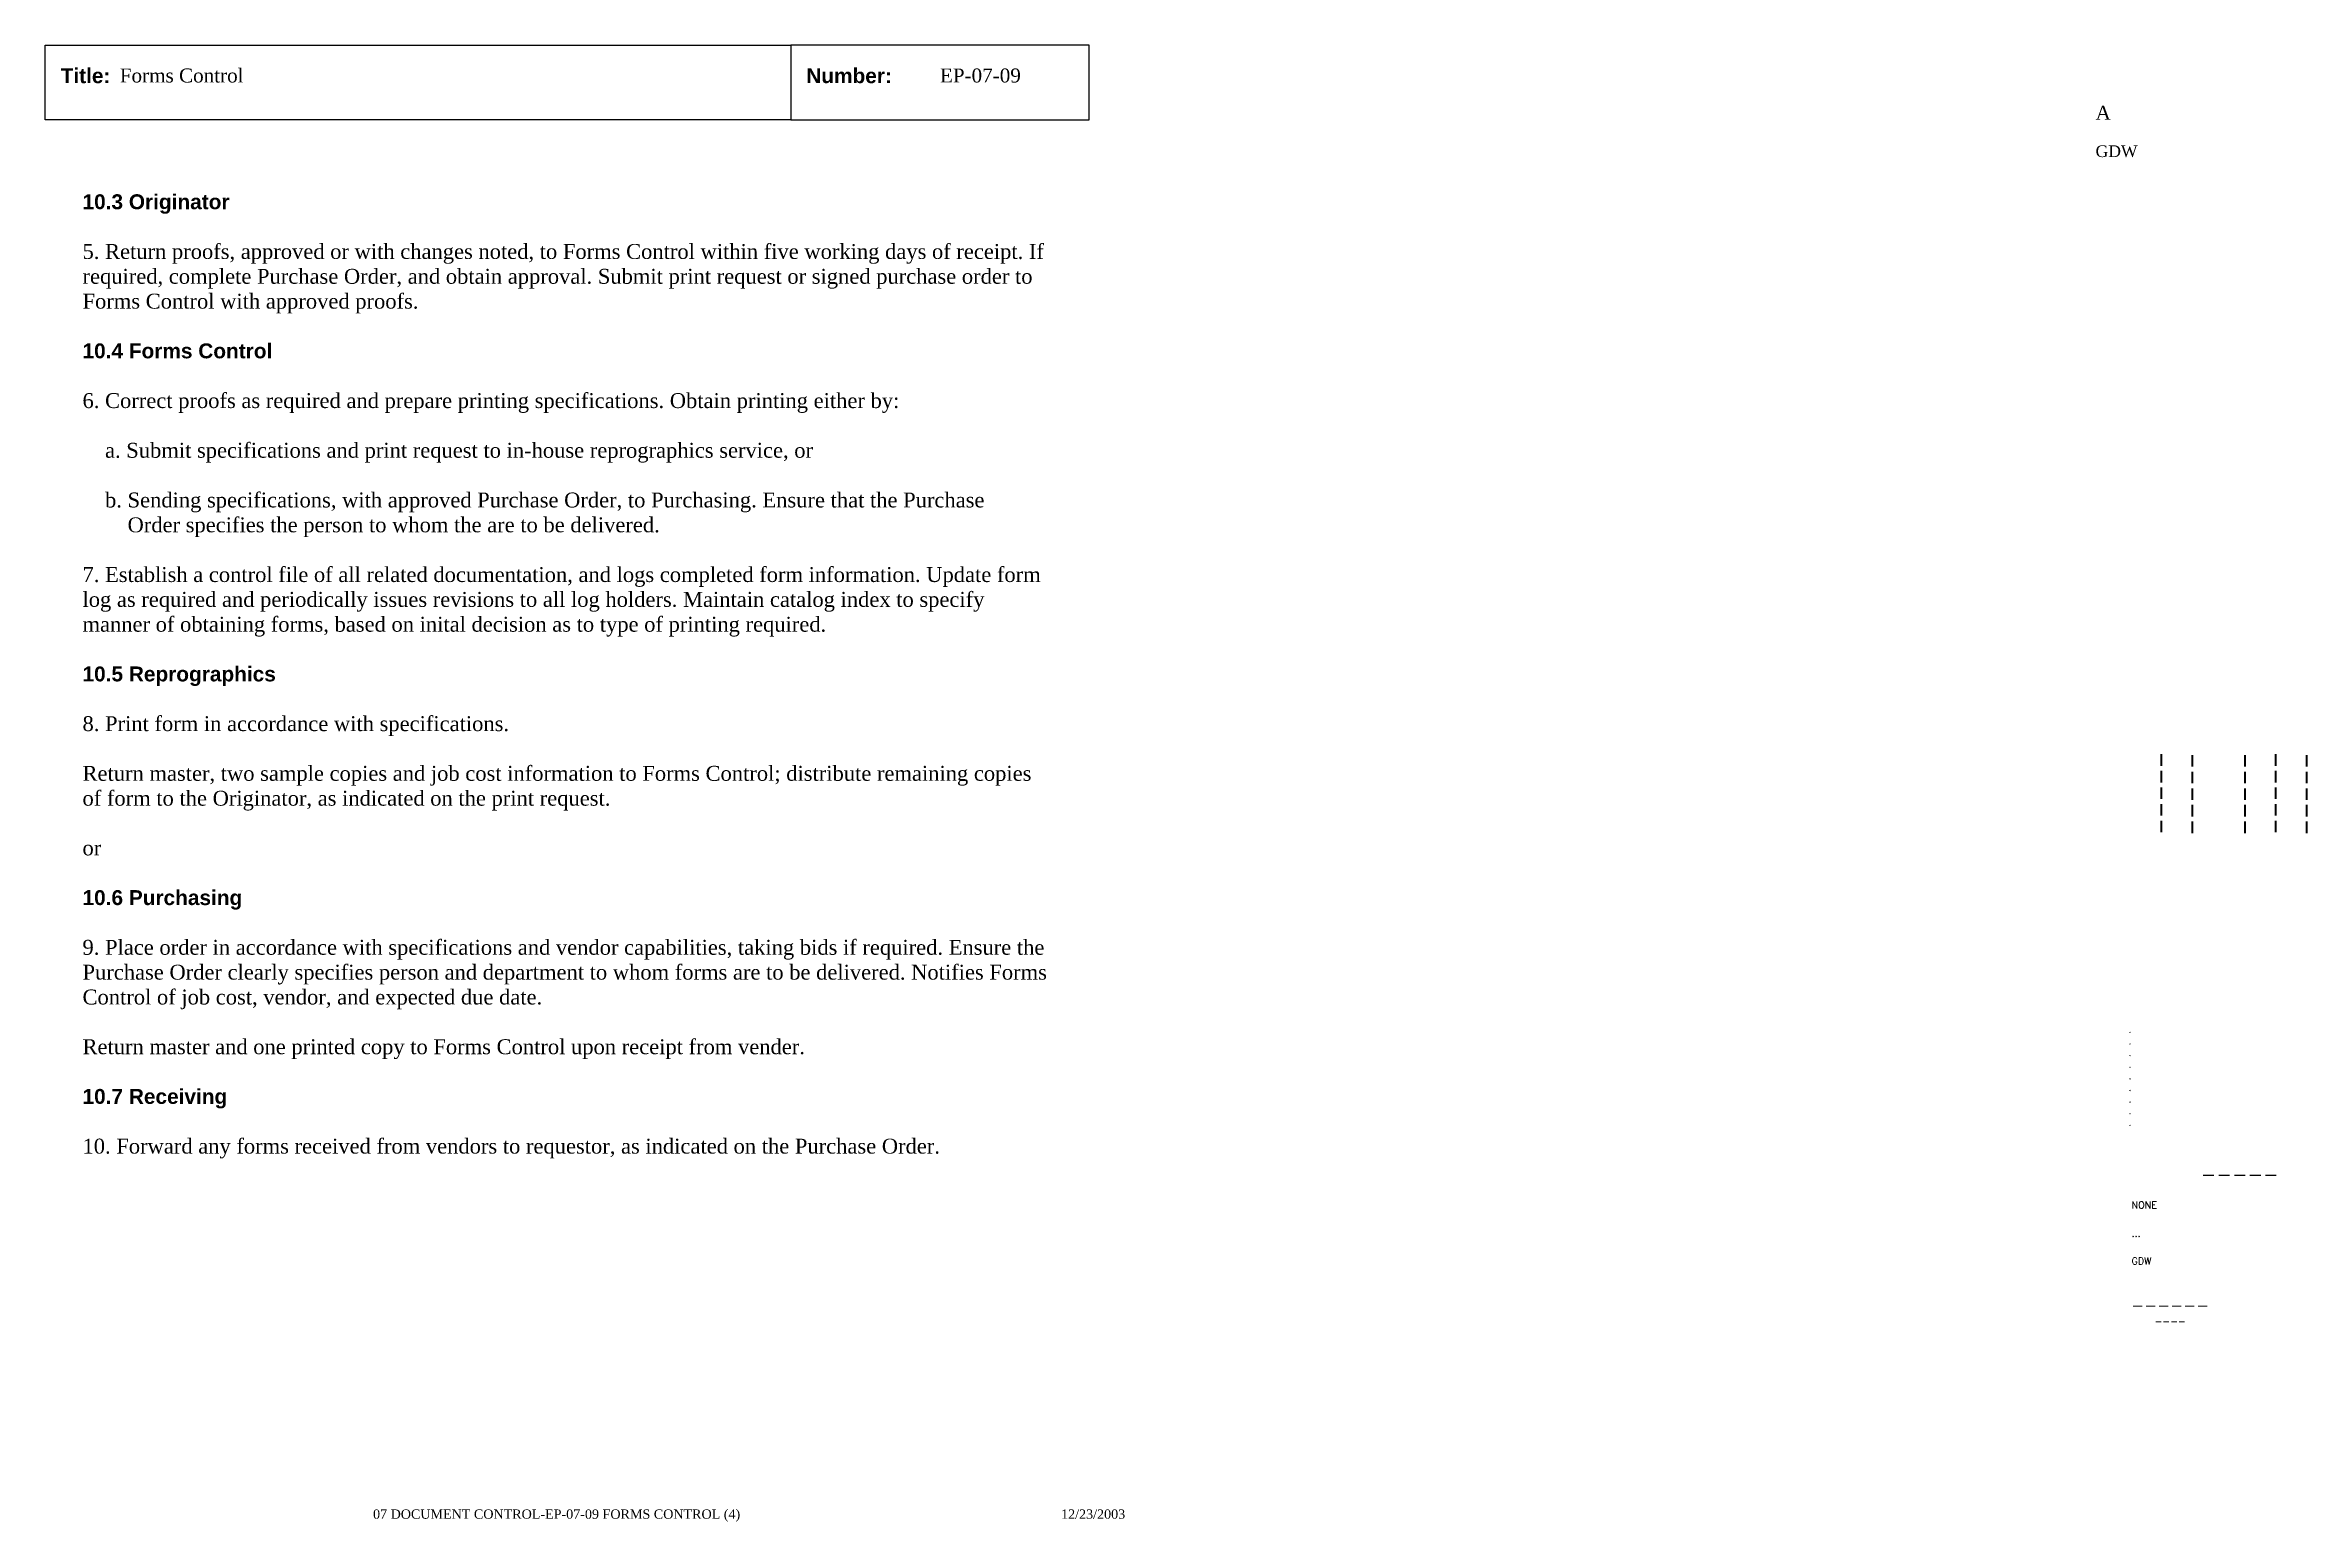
# Paper-space layout 'EP-07-09 Forms Control (4)' of a CAD drawing. Header units: inches. Extents: x 1 to 31.3, y 0.2 to 20.
import ezdxf
from ezdxf.enums import TextEntityAlignment as Align

# ---------------------------------------------------------------- set-up
doc = ezdxf.new("R2010")
doc.units = ezdxf.units.IN
doc.header["$MEASUREMENT"] = 0
doc.layers.add('TitleBlock_Attributes', color=40, linetype='Continuous', plot=False)
doc.layers.add('TitleBlock_Atts_Print', color=1, linetype='Continuous')
doc.styles.get("Standard").update_dxf_attribs({"font": 'simplex.shx'})
doc.styles.add('style1', font='TIMES.TTF')
doc.styles.add('styleAtt', font='TIMES.TTF')
doc.styles.add('TBBIGTEXT', font='complex.shx')

# ---------------------------------------------------------------- blocks, each defined once
blk = doc.blocks.new('Test1')
at = {"layer": 'TitleBlock_Attributes', "style": 'TBBIGTEXT', "width": 0.8}
for tag, p, height in [('SideLine1', (29.492, 9.408), 0.25), ('SideLine2', (29.906, 9.396), 0.25), ('SideLine3', (30.612, 9.396), 0.25), ('SideLine4', (31.026, 9.408), 0.25), ('SideLine5', (31.44, 9.396), 0.25), ('File-Layout', (28.803, 3.641), 0.125)]:
    blk.add_attdef(tag, p, '', height=height, rotation=90, dxfattribs=at)
at = {"layer": 'TitleBlock_Attributes'}
for tag, p, height in [('REV1', (28.947, 6.754), 0.0625), ('REV2', (28.947, 6.598), 0.0625), ('REV3', (28.947, 6.442), 0.0625), ('REV4', (28.947, 6.286), 0.0625), ('REV5', (28.947, 6.13), 0.0625), ('REV6', (28.947, 5.974), 0.0625), ('REV7', (28.947, 5.818), 0.0625), ('REV8', (28.947, 5.662), 0.0625), ('REV9', (28.947, 5.506), 0.0625), ('SCALE', (28.983, 4.394), 0.0938), ('INCHARGE', (28.983, 4.016), 0.0938), ('DRW', (28.983, 3.641), 0.0938)]:
    blk.add_attdef(tag, p, '', height=height, dxfattribs=at)
at = {"layer": 'TitleBlock_Attributes', "style": 'TBBIGTEXT'}
for tag, height, p in [('PROJNUM', 0.188, (30.434, 4.761)), ('DWG_NUM', 0.156, (31.168, 4.127)), ('CUSTOMER', 0.156, (29.501, 3.017)), ('LOCATION', 0.0938, (29.501, 2.835)), ('DESC_1', 0.188, (29.501, 2.412)), ('DESC_2', 0.188, (29.501, 2.1)), ('DESC_3', 0.188, (29.501, 1.787))]:
    blk.add_attdef(tag, text='', height=height, dxfattribs=at).set_placement(p, align=Align.CENTER)
at = {"layer": 'TitleBlock_Attributes'}
blk.add_attdef('DRW_DATE', text='', height=0.0938, dxfattribs=at).set_placement((31.149, 3.648), align=Align.CENTER)

psp = doc.layouts.new('EP-07-09 Forms Control (4)')

# ---------------------------------------------------------------- linework, layer by layer
for points in [[(1, 20), (11, 20), (11, 19), (1, 19)], [(11, 19), (15, 19), (15, 20), (11, 20)]]:
    psp.add_lwpolyline(points, close=True)

# ---------------------------------------------------------------- block references
ref = psp.add_blockref('Test1', (0, 0))
ref.add_attrib('CUSTOMER', '------', dxfattribs={"layer": 'TitleBlock_Attributes', "height": 0.1562, "style": 'TBBIGTEXT'}).set_placement((29.501, 3.017), align=Align.CENTER)
ref.add_attrib('LOCATION', '----', dxfattribs={"layer": 'TitleBlock_Attributes', "height": 0.0938, "style": 'TBBIGTEXT'}).set_placement((29.501, 2.835), align=Align.CENTER)
ref.add_attrib('DESC_1', 'Forms Control', (2, 19.5), dxfattribs={"layer": 'TitleBlock_Atts_Print', "height": 0.1875, "style": 'styleAtt'})
ref.add_attrib('DESC_2', 'EP-07-09', (13, 19.5), dxfattribs={"layer": 'TitleBlock_Atts_Print', "height": 0.1875, "style": 'styleAtt'})
ref.add_attrib('DESC_3', 'A', (28.5, 19), dxfattribs={"layer": 'TitleBlock_Attributes', "height": 0.188, "style": 'styleAtt'})
ref.add_attrib('PROJNUM', '-----', dxfattribs={"layer": 'TitleBlock_Attributes', "height": 0.1875, "style": 'TBBIGTEXT'}).set_placement((30.434, 4.761), align=Align.CENTER)
ref.add_attrib('DWG_NUM', 'GDW', (28.5, 18.5), dxfattribs={"layer": 'TitleBlock_Attributes', "height": 0.1562, "style": 'styleAtt'})
ref.add_attrib('DRW_DATE', '12/23/2003', dxfattribs={"layer": 'TitleBlock_Atts_Print', "height": 0.125, "style": 'styleAtt'}).set_placement((15.055, 0.232), align=Align.CENTER)
ref.add_attrib('DRW', 'GDW', (28.983, 3.641), dxfattribs={"layer": 'TitleBlock_Attributes', "height": 0.0938})
ref.add_attrib('INCHARGE', '...', (28.983, 4.016), dxfattribs={"layer": 'TitleBlock_Attributes', "height": 0.0938})
ref.add_attrib('SCALE', 'NONE', (28.983, 4.394), dxfattribs={"layer": 'TitleBlock_Attributes', "height": 0.0938})
ref.add_attrib('REV1', '.', (28.947, 6.754), dxfattribs={"layer": 'TitleBlock_Attributes', "height": 0.0625})
ref.add_attrib('REV2', '.', (28.947, 6.598), dxfattribs={"layer": 'TitleBlock_Attributes', "height": 0.0625})
ref.add_attrib('REV3', '.', (28.947, 6.442), dxfattribs={"layer": 'TitleBlock_Attributes', "height": 0.0625})
ref.add_attrib('REV4', '.', (28.947, 6.286), dxfattribs={"layer": 'TitleBlock_Attributes', "height": 0.0625})
ref.add_attrib('REV5', '.', (28.947, 6.13), dxfattribs={"layer": 'TitleBlock_Attributes', "height": 0.0625})
ref.add_attrib('REV6', '.', (28.947, 5.974), dxfattribs={"layer": 'TitleBlock_Attributes', "height": 0.0625})
ref.add_attrib('REV7', '.', (28.947, 5.818), dxfattribs={"layer": 'TitleBlock_Attributes', "height": 0.0625})
ref.add_attrib('REV8', '.', (28.947, 5.662), dxfattribs={"layer": 'TitleBlock_Attributes', "height": 0.0625})
ref.add_attrib('REV9', '.', (28.947, 5.506), dxfattribs={"layer": 'TitleBlock_Attributes', "height": 0.0625})
ref.add_attrib('SideLine1', '-----', (29.492, 9.408), dxfattribs={"layer": 'TitleBlock_Attributes', "height": 0.25, "rotation": 90, "style": 'TBBIGTEXT', "width": 0.8})
ref.add_attrib('SideLine2', '-----', (29.906, 9.396), dxfattribs={"layer": 'TitleBlock_Attributes', "height": 0.25, "rotation": 90, "style": 'TBBIGTEXT', "width": 0.8})
ref.add_attrib('SideLine3', '-----', (30.612, 9.396), dxfattribs={"layer": 'TitleBlock_Attributes', "height": 0.25, "rotation": 90, "style": 'TBBIGTEXT', "width": 0.8})
ref.add_attrib('SideLine4', '-----', (31.026, 9.408), dxfattribs={"layer": 'TitleBlock_Attributes', "height": 0.25, "rotation": 90, "style": 'TBBIGTEXT', "width": 0.8})
ref.add_attrib('SideLine5', '-----', (31.44, 9.396), dxfattribs={"layer": 'TitleBlock_Attributes', "height": 0.25, "rotation": 90, "style": 'TBBIGTEXT', "width": 0.8})
ref.add_attrib('File-Layout', '07 DOCUMENT CONTROL-EP-07-09 FORMS CONTROL (4)', dxfattribs={"layer": 'TitleBlock_Atts_Print', "height": 0.125, "style": 'styleAtt'}).set_placement((7.859, 0.232), align=Align.CENTER)

# ---------------------------------------------------------------- texts
at = {"color": 5, "char_height": 0.2, "width": 2, "attachment_point": 1, "line_spacing_factor": 1.5, "style": 'style1'}
for s, insert in [('{\\fArial|b1|i0|c0|p34;Title:}', (1.207, 19.691)), ('{\\fArial|b1|i0|c0|p34;Number:}', (11.207, 19.691))]:
    psp.add_mtext(s, dxfattribs=dict(at, insert=insert))
at = {"color": 5, "insert": (1.5, 18), "char_height": 0.2, "width": 13, "attachment_point": 1, "style": 'style1'}
psp.add_mtext('{\\fArial|b1|i0|c0|p34;10.3 Originator\\P\\P}5. Return proofs, approved or with changes noted, to Forms Control within five working days of receipt. If required, complete Purchase Order, and obtain approval. Submit print request or signed purchase order to Forms Control with approved proofs.\\P\\P{\\fArial|b1|i0|c0|p34;10.4 Forms Control\\P\\P}6. Correct proofs as required and prepare printing specifications. Obtain printing either by:\\P\\P    a. Submit specifications and print request to in-house reprographics service, or\\P\\P    b. Sending specifications, with approved Purchase Order, to Purchasing. Ensure that the Purchase\\P        Order specifies the person to whom the are to be delivered.\\P\\P7. Establish a control file of all related documentation, and logs completed form information. Update form log as required and periodically issues revisions to all log holders. Maintain catalog index to specify manner of obtaining forms, based on inital decision as to type of printing required.\\P\\P{\\fArial|b1|i0|c0|p34;10.5 Reprographics\\P\\P}8. Print form in accordance with specifications.\\P\\PReturn master, two sample copies and job cost information to Forms Control; distribute remaining copies of form to the Originator, as indicated on the print request.\\P\\Por\\P\\P{\\fArial|b1|i0|c0|p34;10.6 Purchasing\\P\\P}9. Place order in accordance with specifications and vendor capabilities, taking bids if required. Ensure the Purchase Order clearly specifies person and department to whom forms are to be delivered. Notifies Forms Control of job cost, vendor, and expected due date.\\P\\PReturn master and one printed copy to Forms Control upon receipt from vender.\\P\\P{\\fArial|b1|i0|c0|p34;10.7 Receiving\\P\\P}10. Forward any forms received from vendors to requestor, as indicated on the Purchase Order.', dxfattribs=at)

doc.saveas('drawing.dxf')
